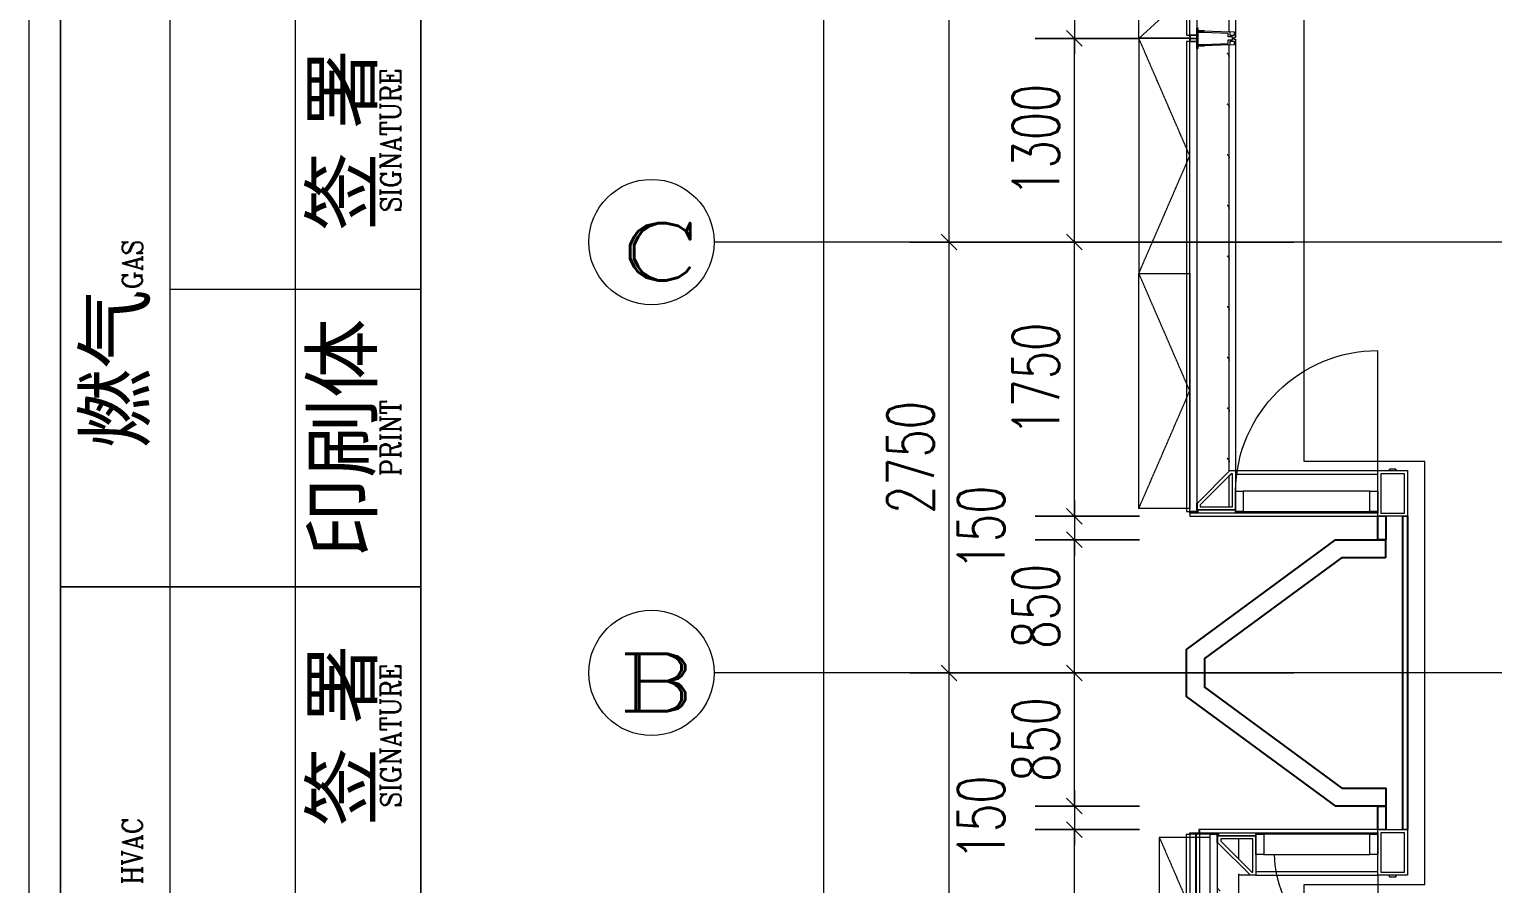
# Model space of a CAD drawing. Header units: millimetres. Extents: x 8533 to 398112, y -117646 to 105276.
# Drawn here: x 145809 to 155150, y 43309 to 48763 of the extents above; entities that cross this region are included whole.
import ezdxf

# ---------------------------------------------------------------- set-up
doc = ezdxf.new("R2010")
doc.units = ezdxf.units.MM
doc.linetypes.add('IMPORT-A-D0TE-BF$0$DOTE', pattern=[0])
doc.linetypes.add('IMPORT-A-PMDT-10F$0$DASH _2_', pattern=[3.5, 2.5, -1])
for name, color, linetype, lineweight in [('A-D0TE-BF$0$A-Axis', 3, 'Continuous', 13), ('A-D0TE-BF$0$A-Axis-GRID', 1, 'IMPORT-A-D0TE-BF$0$DOTE', 13), ('A-D0TE-BF$0$A-Axis-TEXT', 7, 'Continuous', 13), ('A-DIM-TF$0$A-Dims', 140, 'Continuous', 13), ('A-EDGE-6_27F$0$A-floor-EDGE', 6, 'Continuous', 13), ('A-PMDT-10F$0$A-GLAZ-CURT-CUT', 52, 'Continuous', 13), ('A-PMDT-10F$0$A-GLAZ-CURT-PRO', 13, 'Continuous', 13), ('A-PMDT-10F$0$A-PMDT-17F$0$A-wall-Glaz', 111, 'Continuous', 13), ('A-PMDT-10F$0$A-WALL', 51, 'Continuous', 13), ('A-PMDT-10F$0$LB_铝板_', 2, 'Continuous', 13), ('A-PMDT-10F$0$Q-CASE-GM', 13, 'Continuous', 13), ('A1$0$TK', 4, 'Continuous', 13), ('A1$0$VHBoundary', 4, 'Continuous', 13), ('塔楼-ARC-10F-20250714_dwg', 8, 'Continuous', 13)]:
    doc.layers.add(name, color=color, linetype=linetype, lineweight=lineweight)
doc.styles.add('Arial_14', font='arial.ttf', dxfattribs={"height": 3.728009})
doc.styles.add('Complex_6', font='complex_.ttf', dxfattribs={"width": 1.435547, "height": 365.265005})
doc.styles.add('Complex_7', font='complex_.ttf', dxfattribs={"width": 1.626953, "height": 365.265005})
doc.styles.add('RomanC', font='romanc__.ttf', dxfattribs={"width": 0.9, "height": 1.3})
doc.styles.add('Simplex', font='simplex_.ttf', dxfattribs={"width": 0.705882, "height": 297.5})

# ---------------------------------------------------------------- blocks, each defined once
blk = doc.blocks.new('塔楼-ARC-10F-20250714_dwg__AXISO-2024559-10F_ARC_46_000_')
at = {"layer": 'A-D0TE-BF$0$A-Axis'}
blk.add_circle((0, 0), 0.5, dxfattribs=at)
blk = doc.blocks.new('塔楼-ARC-10F-20250714_dwg_A-D0TE-BF$0$_ArchTick-2024560-10F_ARC_46_000_')
at = {"layer": 'A-D0TE-BF$0$A-Axis'}
blk.add_line((-0.5, -0.5), (0.5, 0.5), dxfattribs=at)
blk = doc.blocks.new('塔楼-ARC-10F-20250714_dwg_A-D0TE-BF-2024562-10F_ARC_46_000_')
at = {"layer": 'A-D0TE-BF$0$A-Axis'}
for p, q in [((-5416.1, -28250), (-5416.1, 8750)), ((-2116.1, -16750), (-6116.1, -16750)), ((-2116.1, -19500), (-6116.1, -19500))]:
    blk.add_line(p, q, dxfattribs=at)
at = {"layer": 'A-D0TE-BF$0$A-Axis', "flags": 128}
blk.add_lwpolyline([(-4616.1, -28250), (-4616.1, -19500), (-4616.1, -16750), (-4616.1, -12450), (-4616.1, -9450), (-4616.1, -5750), (-4616.1, 0), (-4616.1, 8750)], dxfattribs=at)
for points in [[(-4866.1, -16750), (-2416.1, -16750)], [(-4866.1, -19500), (-2416.1, -19500)]]:
    blk.add_lwpolyline(points, close=True, dxfattribs=at)
at = {"layer": 'A-D0TE-BF$0$A-Axis-GRID', "linetype": 'Continuous'}
for p, q in [((8250, -16750), (-2116.1, -16750)), ((-880, -19500), (-2116.1, -19500))]:
    blk.add_line(p, q, dxfattribs=at)
at = {"xscale": 800, "yscale": 800, "zscale": 800}
for p in [(-6516.1, -16750), (-6516.1, -19500)]:
    blk.add_blockref('塔楼-ARC-10F-20250714_dwg__AXISO-2024559-10F_ARC_46_000_', p, dxfattribs=at)
at = {"xscale": 100, "yscale": 100, "zscale": 100}
for p, rotation in [((-4616.1, -16750), 90), ((-4616.1, -16750), 270), ((-4616.1, -19500), 90), ((-4616.1, -19500), 270)]:
    blk.add_blockref('塔楼-ARC-10F-20250714_dwg_A-D0TE-BF$0$_ArchTick-2024560-10F_ARC_46_000_', p, dxfattribs=dict(at, rotation=rotation))
at = {"layer": 'A-D0TE-BF$0$A-Axis', "color": 7, "insert": (-5011, -18125), "char_height": 297.5, "width": 917.896, "attachment_point": 2, "rotation": 90, "line_spacing_factor": 1.125731, "style": 'Simplex'}
blk.add_mtext('2750', dxfattribs=at)
at = {"layer": 'A-D0TE-BF$0$A-Axis-TEXT', "char_height": 365.265, "attachment_point": 1, "line_spacing_factor": 1.141342}
for s, insert, width, style in [('\\fComplex|b0|i0|c134|p2|;\\W1.62695;C', (-6728.3, -16629.2), 702.62, 'Complex_7'), ('\\fComplex|b0|i0|c134|p2|;\\W1.43555;B', (-6728.3, -19379.2), 649.592, 'Complex_6')]:
    blk.add_mtext(s, dxfattribs=dict(at, insert=insert, width=width, style=style))
blk = doc.blocks.new('塔楼-ARC-10F-20250714_dwg_A-EDGE-6_27F-2024563-10F_ARC_46_000_')
at = {"layer": 'A-EDGE-6_27F$0$A-floor-EDGE', "flags": 128}
blk.add_lwpolyline([(9400, -29230), (8100, -29230), (7400, -29230), (7400, -30000), (-2350, -30000), (-2350, -20850), (-1580, -20850), (-1580, -20150), (-1580, -18850), (-1580, -18150), (-2350, -18150), (-2350, -1350), (-1580, -1350), (-1580, -650), (-1580, 650), (-1580, 1350)], dxfattribs=at)
blk = doc.blocks.new('塔楼-ARC-10F-20250714_dwg_A-DIM-TF$0$_ArchTick-2024609-10F_ARC_46_000_')
at = {"layer": 'A-DIM-TF$0$A-Dims'}
blk.add_line((-0.5, -0.5), (0.5, 0.5), dxfattribs=at)
blk = doc.blocks.new('塔楼-ARC-10F-20250714_dwg_A-DIM-TF-2024610-10F_ARC_46_000_')
at = {"layer": 'A-DIM-TF$0$A-Dims', "flags": 128}
for points in [[(-3816.1, -14850), (-3816.1, -15450), (-3816.1, -15550)], [(-3816.1, -18400), (-3816.1, -18500), (-3816.1, -16750), (-3816.1, -15450)], [(-3816.1, -18500), (-3816.1, -18650), (-3816.1, -18750)], [(-3816.1, -20250), (-3816.1, -20350), (-3816.1, -19500), (-3816.1, -18650)], [(-3816.1, -20350), (-3816.1, -20500), (-3816.1, -20600)], [(-3816.1, -23449.6), (-3816.1, -23549.6), (-3816.1, -20500)]]:
    blk.add_lwpolyline(points, dxfattribs=at)
for points in [[(-4066.1, -15450), (-3400, -15450)], [(-4066.1, -16750), (-3400, -16750)], [(-4066.1, -18500), (-3400, -18500)], [(-4066.1, -18650), (-3400, -18650)], [(-4066.1, -19500), (-3400, -19500)], [(-4066.1, -20350), (-3400, -20350)], [(-4066.1, -20500), (-3400, -20500)]]:
    blk.add_lwpolyline(points, close=True, dxfattribs=at)
at = {"xscale": 100, "yscale": 100, "zscale": 100}
for p, rotation in [((-3816.1, -15450), 90), ((-3816.1, -15450), 90), ((-3816.1, -16750), 270), ((-3816.1, -16750), 90), ((-3816.1, -18500), 270), ((-3816.1, -18500), 270), ((-3816.1, -18650), 90), ((-3816.1, -18650), 90), ((-3816.1, -19500), 270), ((-3816.1, -19500), 90), ((-3816.1, -20350), 270), ((-3816.1, -20350), 270), ((-3816.1, -20500), 90), ((-3816.1, -20500), 90)]:
    blk.add_blockref('塔楼-ARC-10F-20250714_dwg_A-DIM-TF$0$_ArchTick-2024609-10F_ARC_46_000_', p, dxfattribs=dict(at, rotation=rotation))
at = {"layer": 'A-DIM-TF$0$A-Dims', "color": 7, "char_height": 297.5, "attachment_point": 2, "rotation": 90, "line_spacing_factor": 1.125731, "style": 'Simplex'}
for s, insert, width in [('1300', (-4211, -16100), 871.284), ('1750', (-4211, -17625), 871.284), ('150', (-4561, -18575), 641.81), ('850', (-4211, -19075), 688.422), ('850', (-4211, -19925), 688.422), ('150', (-4561, -20425), 641.81)]:
    blk.add_mtext(s, dxfattribs=dict(at, insert=insert, width=width))
blk = doc.blocks.new('塔楼-ARC-10F-20250714_dwg_A-PMDT-10F$0$FP_23-Floor Plan_F10 CAD Export-2024645-10F_ARC_46_000_')
at = {"layer": 'A-PMDT-10F$0$A-GLAZ-CURT-PRO'}
blk.add_line((-258.3, -260), (258.3, -260), dxfattribs=at)
at = {"layer": 'A-PMDT-10F$0$A-GLAZ-CURT-PRO', "flags": 128}
for points in [[(-231.1, -263.5), (-231.5, -263.5), (-231.8, -263.4), (-232.2, -263.4), (-232.6, -263.3), (-232.9, -263.3), (-233.3, -263.2), (-233.7, -263.1), (-234, -263), (-234.4, -262.9), (-234.8, -262.8), (-235.1, -262.7), (-235.5, -262.5), (-235.9, -262.4), (-236.3, -262.2), (-236.6, -262.1), (-237, -261.9), (-237.4, -261.7), (-237.7, -261.5), (-238.1, -261.3), (-238.5, -261.1), (-238.8, -260.8), (-239.2, -260.6), (-239.6, -260.4), (-239.9, -260.1), (-240.3, -259.8), (-240.7, -259.6), (-241.1, -259.3), (-241.4, -259), (-241.8, -258.7), (-242.2, -258.4), (-242.5, -258), (-242.9, -257.7), (-243.3, -257.4), (-243.6, -257), (-244, -256.7), (-244.4, -256.3), (-244.7, -256), (-245.1, -255.6), (-245.5, -255.2), (-245.9, -254.8), (-246.2, -254.5), (-246.6, -254.1), (-247, -253.7), (-247.3, -253.3), (-247.7, -252.8), (-248.1, -252.4), (-248.4, -252), (-248.8, -251.6), (-249.2, -251.2), (-249.5, -250.7), (-249.9, -250.3), (-250.3, -249.9), (-250.7, -249.4)], [(92.2, -263.5), (91.8, -263.5), (91.5, -263.4), (91.1, -263.4), (90.7, -263.3), (90.4, -263.3), (90, -263.2), (89.6, -263.1), (89.2, -263), (88.9, -262.9), (88.5, -262.8), (88.1, -262.7), (87.8, -262.5), (87.4, -262.4), (87, -262.2), (86.7, -262.1), (86.3, -261.9), (85.9, -261.7), (85.6, -261.5), (85.2, -261.3), (84.8, -261.1), (84.4, -260.8), (84.1, -260.6), (83.7, -260.4), (83.3, -260.1), (83, -259.8), (82.6, -259.6), (82.2, -259.3), (81.9, -259), (81.5, -258.7), (81.1, -258.4), (80.8, -258), (80.4, -257.7), (80, -257.4), (79.6, -257), (79.3, -256.7), (78.9, -256.3), (78.5, -256), (78.2, -255.6), (77.8, -255.2), (77.4, -254.8), (77.1, -254.5), (76.7, -254.1), (76.3, -253.7), (76, -253.3), (75.6, -252.8), (75.2, -252.4), (74.8, -252), (74.5, -251.6), (74.1, -251.2), (73.7, -250.7), (73.4, -250.3), (73, -249.9), (72.6, -249.4)]]:
    blk.add_lwpolyline(points, dxfattribs=at)
blk = doc.blocks.new('塔楼-ARC-10F-20250714_dwg_A-PMDT-10F$0$CWP_玻璃幕墙 - Tower slope glass H_3000_有窗帘导轨-V21-Floor Plan_F10 CAD Export-2024728-10F_ARC_46_000_')
at = {"layer": 'A-PMDT-10F$0$A-GLAZ-CURT-CUT', "flags": 128}
for points in [[(-280, -10), (-290, -10), (-290, -15), (-300, -15), (-300, -55.1), (-280, -55.1)], [(-251.8, -57), (-251.8, -55), (-300, -55), (-300, -57)], [(-294, -301.7), (-260, -301.7), (-259.8, -295.7), (-280, -295.7), (-280, -265.5), (-258.5, -265.5), (-251.8, -100), (-251.8, -57), (-300, -57), (-300, -62), (-261.8, -62), (-261.8, -99.8), (-268.1, -255.5), (-290, -255.5), (-290, -281.7), (-300, -281.7), (-300, -291.7), (-294, -291.7)], [(280, -55), (280, -10), (-280, -10), (-280, -55)], [(-232.5, -55), (-251.8, -55), (-251.8, -57), (-232.5, -57)], [(251.8, -55), (232.5, -55), (232.5, -57), (251.8, -57)], [(251.8, -57), (300, -57), (300, -55), (251.8, -55)], [(294, -301.7), (294, -291.7), (300, -291.7), (300, -281.7), (290, -281.7), (290, -255.5), (268.1, -255.5), (261.8, -99.8), (261.8, -62), (300, -62), (300, -57), (251.8, -57), (251.8, -100), (258.5, -265.5), (280, -265.5), (280, -295.7), (259.8, -295.7), (260, -301.7)], [(290, -10), (280, -10), (280, -55.2), (300, -55.2), (300, -15), (290, -15)]]:
    blk.add_lwpolyline(points, close=True, dxfattribs=at)
for points in [[(-232.5, -61), (-232.5, -57), (-251.8, -57), (-251.8, -103), (-250.1, -62), (-233.5, -62)], [(233.5, -62), (250.1, -62), (251.8, -103), (251.8, -57), (232.5, -57), (232.5, -61)]]:
    blk.add_lwpolyline(points, dxfattribs=at)
at = {"layer": 'A-PMDT-10F$0$A-GLAZ-CURT-CUT'}
for centre, start, end in [((-233.5, -61), 270, 360), ((233.5, -61), 180, 270)]:
    blk.add_arc(centre, 0.998, start, end, dxfattribs=at)
at = {"layer": 'A-PMDT-10F$0$A-GLAZ-CURT-PRO'}
for p, q in [((-258.5, -265.5), (-259.8, -295.7)), ((259.8, -295.7), (258.5, -265.5)), ((-260, -301.7), (260, -301.7))]:
    blk.add_line(p, q, dxfattribs=at)
at = {"layer": 'A-PMDT-10F$0$A-GLAZ-CURT-PRO', "flags": 128}
blk.add_lwpolyline([(-280, -10), (-280, 10), (280, 10), (280, -10)], dxfattribs=at)
blk.add_blockref('塔楼-ARC-10F-20250714_dwg_A-PMDT-10F$0$FP_23-Floor Plan_F10 CAD Export-2024645-10F_ARC_46_000_', (0, 0))
blk = doc.blocks.new('塔楼-ARC-10F-20250714_dwg_A-PMDT-10F$0$FP_25-Floor Plan_F10 CAD Export-2024647-10F_ARC_46_000_')
at = {"layer": 'A-PMDT-10F$0$Q-CASE-GM'}
for p, q in [((-1478.3, -260), (1245.2, -260)), ((1273.5, -260), (1470, -260))]:
    blk.add_line(p, q, dxfattribs=at)
at = {"layer": 'A-PMDT-10F$0$Q-CASE-GM', "flags": 128}
for points in [[(-1404.5, -263.5), (-1404.9, -263.5), (-1405.2, -263.4), (-1405.6, -263.4), (-1406, -263.3), (-1406.4, -263.3), (-1406.7, -263.2), (-1407.1, -263.1), (-1407.5, -263), (-1407.8, -262.9), (-1408.2, -262.8), (-1408.6, -262.7), (-1408.9, -262.5), (-1409.3, -262.4), (-1409.7, -262.2), (-1410, -262.1), (-1410.4, -261.9), (-1410.8, -261.7), (-1411.2, -261.5), (-1411.5, -261.3), (-1411.9, -261.1), (-1412.3, -260.8), (-1412.6, -260.6), (-1413, -260.4), (-1413.4, -260.1), (-1413.7, -259.8), (-1414.1, -259.6), (-1414.5, -259.3), (-1414.8, -259), (-1415.2, -258.7), (-1415.6, -258.4), (-1416, -258), (-1416.3, -257.7), (-1416.7, -257.4), (-1417.1, -257), (-1417.4, -256.7), (-1417.8, -256.3), (-1418.2, -256), (-1418.5, -255.6), (-1418.9, -255.2), (-1419.3, -254.8), (-1419.6, -254.5), (-1420, -254.1), (-1420.4, -253.7), (-1420.8, -253.3), (-1421.1, -252.8), (-1421.5, -252.4), (-1421.9, -252), (-1422.2, -251.6), (-1422.6, -251.2), (-1423, -250.7), (-1423.3, -250.3), (-1423.7, -249.9), (-1424.1, -249.4)], [(-1081.2, -263.5), (-1081.6, -263.5), (-1082, -263.4), (-1082.3, -263.4), (-1082.7, -263.3), (-1083.1, -263.3), (-1083.4, -263.2), (-1083.8, -263.1), (-1084.2, -263), (-1084.5, -262.9), (-1084.9, -262.8), (-1085.3, -262.7), (-1085.6, -262.5), (-1086, -262.4), (-1086.4, -262.2), (-1086.8, -262.1), (-1087.1, -261.9), (-1087.5, -261.7), (-1087.9, -261.5), (-1088.2, -261.3), (-1088.6, -261.1), (-1089, -260.8), (-1089.3, -260.6), (-1089.7, -260.4), (-1090.1, -260.1), (-1090.4, -259.8), (-1090.8, -259.6), (-1091.2, -259.3), (-1091.6, -259), (-1091.9, -258.7), (-1092.3, -258.4), (-1092.7, -258), (-1093, -257.7), (-1093.4, -257.4), (-1093.8, -257), (-1094.1, -256.7), (-1094.5, -256.3), (-1094.9, -256), (-1095.3, -255.6), (-1095.6, -255.2), (-1096, -254.8), (-1096.4, -254.5), (-1096.7, -254.1), (-1097.1, -253.7), (-1097.5, -253.3), (-1097.8, -252.8), (-1098.2, -252.4), (-1098.6, -252), (-1098.9, -251.6), (-1099.3, -251.2), (-1099.7, -250.7), (-1100.1, -250.3), (-1100.4, -249.9), (-1100.8, -249.4)], [(-757.9, -263.5), (-758.3, -263.5), (-758.7, -263.4), (-759, -263.4), (-759.4, -263.3), (-759.8, -263.3), (-760.1, -263.2), (-760.5, -263.1), (-760.9, -263), (-761.3, -262.9), (-761.6, -262.8), (-762, -262.7), (-762.4, -262.5), (-762.7, -262.4), (-763.1, -262.2), (-763.5, -262.1), (-763.8, -261.9), (-764.2, -261.7), (-764.6, -261.5), (-764.9, -261.3), (-765.3, -261.1), (-765.7, -260.8), (-766.1, -260.6), (-766.4, -260.4), (-766.8, -260.1), (-767.2, -259.8), (-767.5, -259.6), (-767.9, -259.3), (-768.3, -259), (-768.6, -258.7), (-769, -258.4), (-769.4, -258), (-769.7, -257.7), (-770.1, -257.4), (-770.5, -257), (-770.9, -256.7), (-771.2, -256.3), (-771.6, -256), (-772, -255.6), (-772.3, -255.2), (-772.7, -254.8), (-773.1, -254.5), (-773.4, -254.1), (-773.8, -253.7), (-774.2, -253.3), (-774.5, -252.8), (-774.9, -252.4), (-775.3, -252), (-775.7, -251.6), (-776, -251.2), (-776.4, -250.7), (-776.8, -250.3), (-777.1, -249.9), (-777.5, -249.4)], [(-434.6, -263.5), (-435, -263.5), (-435.4, -263.4), (-435.7, -263.4), (-436.1, -263.3), (-436.5, -263.3), (-436.9, -263.2), (-437.2, -263.1), (-437.6, -263), (-438, -262.9), (-438.3, -262.8), (-438.7, -262.7), (-439.1, -262.5), (-439.4, -262.4), (-439.8, -262.2), (-440.2, -262.1), (-440.5, -261.9), (-440.9, -261.7), (-441.3, -261.5), (-441.7, -261.3), (-442, -261.1), (-442.4, -260.8), (-442.8, -260.6), (-443.1, -260.4), (-443.5, -260.1), (-443.9, -259.8), (-444.2, -259.6), (-444.6, -259.3), (-445, -259), (-445.3, -258.7), (-445.7, -258.4), (-446.1, -258), (-446.5, -257.7), (-446.8, -257.4), (-447.2, -257), (-447.6, -256.7), (-447.9, -256.3), (-448.3, -256), (-448.7, -255.6), (-449, -255.2), (-449.4, -254.8), (-449.8, -254.5), (-450.1, -254.1), (-450.5, -253.7), (-450.9, -253.3), (-451.3, -252.8), (-451.6, -252.4), (-452, -252), (-452.4, -251.6), (-452.7, -251.2), (-453.1, -250.7), (-453.5, -250.3), (-453.8, -249.9), (-454.2, -249.4)], [(-111.4, -263.5), (-111.7, -263.5), (-112.1, -263.4), (-112.5, -263.4), (-112.8, -263.3), (-113.2, -263.3), (-113.6, -263.2), (-113.9, -263.1), (-114.3, -263), (-114.7, -262.9), (-115, -262.8), (-115.4, -262.7), (-115.8, -262.5), (-116.2, -262.4), (-116.5, -262.2), (-116.9, -262.1), (-117.3, -261.9), (-117.6, -261.7), (-118, -261.5), (-118.4, -261.3), (-118.7, -261.1), (-119.1, -260.8), (-119.5, -260.6), (-119.8, -260.4), (-120.2, -260.1), (-120.6, -259.8), (-121, -259.6), (-121.3, -259.3), (-121.7, -259), (-122.1, -258.7), (-122.4, -258.4), (-122.8, -258), (-123.2, -257.7), (-123.5, -257.4), (-123.9, -257), (-124.3, -256.7), (-124.6, -256.3), (-125, -256), (-125.4, -255.6), (-125.8, -255.2), (-126.1, -254.8), (-126.5, -254.5), (-126.9, -254.1), (-127.2, -253.7), (-127.6, -253.3), (-128, -252.8), (-128.3, -252.4), (-128.7, -252), (-129.1, -251.6), (-129.4, -251.2), (-129.8, -250.7), (-130.2, -250.3), (-130.6, -249.9), (-130.9, -249.4)], [(211.9, -263.5), (211.6, -263.5), (211.2, -263.4), (210.8, -263.4), (210.5, -263.3), (210.1, -263.3), (209.7, -263.2), (209.4, -263.1), (209, -263), (208.6, -262.9), (208.2, -262.8), (207.9, -262.7), (207.5, -262.5), (207.1, -262.4), (206.8, -262.2), (206.4, -262.1), (206, -261.9), (205.7, -261.7), (205.3, -261.5), (204.9, -261.3), (204.6, -261.1), (204.2, -260.8), (203.8, -260.6), (203.4, -260.4), (203.1, -260.1), (202.7, -259.8), (202.3, -259.6), (202, -259.3), (201.6, -259), (201.2, -258.7), (200.9, -258.4), (200.5, -258), (200.1, -257.7), (199.8, -257.4), (199.4, -257), (199, -256.7), (198.6, -256.3), (198.3, -256), (197.9, -255.6), (197.5, -255.2), (197.2, -254.8), (196.8, -254.5), (196.4, -254.1), (196.1, -253.7), (195.7, -253.3), (195.3, -252.8), (195, -252.4), (194.6, -252), (194.2, -251.6), (193.8, -251.2), (193.5, -250.7), (193.1, -250.3), (192.7, -249.9), (192.4, -249.4)], [(535.2, -263.5), (534.9, -263.5), (534.5, -263.4), (534.1, -263.4), (533.8, -263.3), (533.4, -263.3), (533, -263.2), (532.6, -263.1), (532.3, -263), (531.9, -262.9), (531.5, -262.8), (531.2, -262.7), (530.8, -262.5), (530.4, -262.4), (530.1, -262.2), (529.7, -262.1), (529.3, -261.9), (529, -261.7), (528.6, -261.5), (528.2, -261.3), (527.8, -261.1), (527.5, -260.8), (527.1, -260.6), (526.7, -260.4), (526.4, -260.1), (526, -259.8), (525.6, -259.6), (525.3, -259.3), (524.9, -259), (524.5, -258.7), (524.1, -258.4), (523.8, -258), (523.4, -257.7), (523, -257.4), (522.7, -257), (522.3, -256.7), (521.9, -256.3), (521.6, -256), (521.2, -255.6), (520.8, -255.2), (520.5, -254.8), (520.1, -254.5), (519.7, -254.1), (519.3, -253.7), (519, -253.3), (518.6, -252.8), (518.2, -252.4), (517.9, -252), (517.5, -251.6), (517.1, -251.2), (516.8, -250.7), (516.4, -250.3), (516, -249.9), (515.7, -249.4)], [(858.5, -263.5), (858.1, -263.5), (857.8, -263.4), (857.4, -263.4), (857, -263.3), (856.7, -263.3), (856.3, -263.2), (855.9, -263.1), (855.6, -263), (855.2, -262.9), (854.8, -262.8), (854.5, -262.7), (854.1, -262.5), (853.7, -262.4), (853.3, -262.2), (853, -262.1), (852.6, -261.9), (852.2, -261.7), (851.9, -261.5), (851.5, -261.3), (851.1, -261.1), (850.8, -260.8), (850.4, -260.6), (850, -260.4), (849.7, -260.1), (849.3, -259.8), (848.9, -259.6), (848.5, -259.3), (848.2, -259), (847.8, -258.7), (847.4, -258.4), (847.1, -258), (846.7, -257.7), (846.3, -257.4), (846, -257), (845.6, -256.7), (845.2, -256.3), (844.9, -256), (844.5, -255.6), (844.1, -255.2), (843.7, -254.8), (843.4, -254.5), (843, -254.1), (842.6, -253.7), (842.3, -253.3), (841.9, -252.8), (841.5, -252.4), (841.2, -252), (840.8, -251.6), (840.4, -251.2), (840.1, -250.7), (839.7, -250.3), (839.3, -249.9), (838.9, -249.4)], [(1181.8, -263.5), (1181.4, -263.5), (1181.1, -263.4), (1180.7, -263.4), (1180.3, -263.3), (1180, -263.3), (1179.6, -263.2), (1179.2, -263.1), (1178.9, -263), (1178.5, -262.9), (1178.1, -262.8), (1177.7, -262.7), (1177.4, -262.5), (1177, -262.4), (1176.6, -262.2), (1176.3, -262.1), (1175.9, -261.9), (1175.5, -261.7), (1175.2, -261.5), (1174.8, -261.3), (1174.4, -261.1), (1174.1, -260.8), (1173.7, -260.6), (1173.3, -260.4), (1172.9, -260.1), (1172.6, -259.8), (1172.2, -259.6), (1171.8, -259.3), (1171.5, -259), (1171.1, -258.7), (1170.7, -258.4), (1170.4, -258), (1170, -257.7), (1169.6, -257.4), (1169.3, -257), (1168.9, -256.7), (1168.5, -256.3), (1168.1, -256), (1167.8, -255.6), (1167.4, -255.2), (1167, -254.8), (1166.7, -254.5), (1166.3, -254.1), (1165.9, -253.7), (1165.6, -253.3), (1165.2, -252.8), (1164.8, -252.4), (1164.5, -252), (1164.1, -251.6), (1163.7, -251.2), (1163.3, -250.7), (1163, -250.3), (1162.6, -249.9), (1162.2, -249.4)]]:
    blk.add_lwpolyline(points, dxfattribs=at)
blk = doc.blocks.new('塔楼-ARC-10F-20250714_dwg_A-PMDT-10F$0$FP_26-Floor Plan_F10 CAD Export-2024648-10F_ARC_46_000_')
at = {"layer": 'A-PMDT-10F$0$A-GLAZ-CURT-PRO'}
blk.add_line((1261, -301.7), (1261, -1210), dxfattribs=at)
blk = doc.blocks.new('塔楼-ARC-10F-20250714_dwg_A-PMDT-10F$0$CWP_玻璃幕墙端部 - 塔楼有侧开启扇 H_3000_有窗帘槽-15385275-Floor Plan_F10 CAD Export-2024729-10F_ARC_46_000_')
at = {"layer": 'A-PMDT-10F$0$A-GLAZ-CURT-CUT', "flags": 128}
for points in [[(-1500, -10), (-1510, -10), (-1510, -15), (-1520, -15), (-1520, -55), (-1500, -55)], [(-1471.8, -57), (-1471.8, -55), (-1520, -55), (-1520, -57)], [(-1514, -301.7), (-1480, -301.7), (-1479.8, -295.7), (-1500, -295.7), (-1500, -265.5), (-1478.5, -265.5), (-1471.8, -100), (-1471.8, -57), (-1520, -57), (-1520, -62), (-1481.8, -62), (-1481.8, -99.8), (-1488.1, -255.5), (-1510, -255.5), (-1510, -281.7), (-1520, -281.7), (-1520, -291.7), (-1514, -291.7)], [(1500, -55), (1500, -10), (-1500, -10), (-1500, -55)], [(-1452.5, -55), (-1471.8, -55), (-1471.8, -57), (-1452.5, -57)], [(1510, -10), (1500, -10), (1500, -57), (1448.2, -57), (1239.1, -266.2), (1239.1, -301.7), (1490, -301.7), (1490, -62), (1510, -62)], [(1470, -281.7), (1259.1, -281.7), (1259.1, -274.4), (1456.5, -77), (1470, -77)], [(1445.8, -55), (1445.8, -57), (1500, -57), (1500, -55)], [(1490, -62), (1490, -301.7), (1510, -301.7), (1510, -62)], [(1370, -301.7), (1370, -351.7), (1500, -351.7), (1500, -301.7)], [(1500, -301.7), (1500, -1210), (1510, -1210), (1510, -301.7)], [(1239.1, -1210), (1239.1, -1400), (1530, -1400), (1530, -1210)], [(1370, -1160), (1370, -1210), (1500, -1210), (1500, -1160)], [(1259.1, -1380), (1259.1, -1230), (1510, -1230), (1510, -1380)]]:
    blk.add_lwpolyline(points, close=True, dxfattribs=at)
blk.add_lwpolyline([(-1452.5, -61), (-1452.5, -57), (-1471.8, -57), (-1471.8, -103), (-1470.1, -62), (-1453.5, -62)], dxfattribs=at)
at = {"layer": 'A-PMDT-10F$0$A-GLAZ-CURT-CUT'}
blk.add_arc((-1453.5, -61), 0.998, 270, 360, dxfattribs=at)
at = {"layer": 'A-PMDT-10F$0$A-GLAZ-CURT-PRO'}
for p, q in [((-1478.5, -265.5), (-1479.8, -295.7)), ((1259.1, -276.1), (1275.3, -259.8)), ((1370, -1160), (1370, -351.7)), ((1370, -1210), (472.5, -1210)), ((1239.1, -1285), (1229.1, -1285)), ((1229.1, -1325), (1239.1, -1325))]:
    blk.add_line(p, q, dxfattribs=at)
at = {"layer": 'A-PMDT-10F$0$A-GLAZ-CURT-PRO', "flags": 128}
for points in [[(1510, -10), (1530, -10), (1530, -1210)], [(-1480, -301.7), (1239.1, -301.7), (1239.1, -1210)], [(1229.1, -1320), (1229.1, -1325), (1229.1, -1320), (1229.1, -1290), (1229.1, -1285), (1229.1, -1290)]]:
    blk.add_lwpolyline(points, dxfattribs=at)
blk.add_lwpolyline([(1259.1, -276.2), (1275.5, -259.8)], close=True, dxfattribs=at)
at = {"layer": 'A-PMDT-10F$0$A-GLAZ-CURT-PRO'}
blk.add_arc((1380.9, -1210), 908.3, 90.68686, 180, dxfattribs=at)
at = {"layer": 'A-PMDT-10F$0$Q-CASE-GM', "flags": 128}
blk.add_lwpolyline([(-1500, -10), (-1500, 10), (1500, 10), (1500, -10)], dxfattribs=at)
for name in ['塔楼-ARC-10F-20250714_dwg_A-PMDT-10F$0$FP_25-Floor Plan_F10 CAD Export-2024647-10F_ARC_46_000_', '塔楼-ARC-10F-20250714_dwg_A-PMDT-10F$0$FP_26-Floor Plan_F10 CAD Export-2024648-10F_ARC_46_000_']:
    blk.add_blockref(name, (0, 0))
blk = doc.blocks.new('塔楼-ARC-10F-20250714_dwg_A-PMDT-10F$0$FP_107-Floor Plan_F10 CAD Export-2024677-10F_ARC_46_000_')
at = {"layer": 'A-PMDT-10F$0$Q-CASE-GM', "flags": 128}
for points in [[(-1449.5, 204.4), (-1446.5, 201.5), (-1443.6, 198.6), (-1440.6, 195.7), (-1437.7, 192.7), (-1434.7, 189.8), (-1431.8, 186.8)], [(-1126.2, 204.4), (-1123.2, 201.5), (-1120.3, 198.6), (-1117.3, 195.7), (-1114.4, 192.7), (-1111.4, 189.8), (-1108.5, 186.8)], [(-802.9, 204.4), (-799.9, 201.5), (-797, 198.6), (-794, 195.7), (-791.1, 192.7), (-788.2, 189.8), (-785.2, 186.8)], [(-479.6, 204.4), (-476.7, 201.5), (-473.7, 198.6), (-470.8, 195.7), (-467.8, 192.7), (-464.9, 189.8), (-461.9, 186.8)], [(-156.3, 204.4), (-153.4, 201.5), (-150.4, 198.6), (-147.5, 195.7), (-144.5, 192.7), (-141.6, 189.8), (-138.6, 186.8)], [(167, 204.4), (169.9, 201.5), (172.9, 198.6), (175.8, 195.7), (178.8, 192.7), (181.7, 189.8), (184.7, 186.8)], [(490.3, 204.4), (493.2, 201.5), (496.2, 198.6), (499.1, 195.7), (502.1, 192.7), (505, 189.8), (508, 186.8)], [(813.5, 204.4), (816.5, 201.5), (819.4, 198.6), (822.4, 195.7), (825.3, 192.7), (828.3, 189.8), (831.2, 186.8)], [(1136.8, 204.4), (1139.8, 201.5), (1142.7, 198.6), (1145.7, 195.7), (1148.6, 192.7), (1151.6, 189.8), (1154.5, 186.8)]]:
    blk.add_lwpolyline(points, dxfattribs=at)
blk = doc.blocks.new('塔楼-ARC-10F-20250714_dwg_A-PMDT-10F$0$FP_108-Floor Plan_F10 CAD Export-2024678-10F_ARC_46_000_')
at = {"layer": 'A-PMDT-10F$0$Q-CASE-GM'}
for p, q in [((1247, 320.1), (-1475.4, 320.1)), ((1470, 320.1), (1344.2, 320.1))]:
    blk.add_line(p, q, dxfattribs=at)
at = {"layer": 'A-PMDT-10F$0$Q-CASE-GM', "flags": 128}
for points in [[(-1294.6, 323.6), (-1294.2, 323.6), (-1293.9, 323.5), (-1293.5, 323.5), (-1293.1, 323.5), (-1292.7, 323.4), (-1292.4, 323.3), (-1292, 323.3), (-1291.6, 323.2), (-1291.3, 323.1), (-1290.9, 323), (-1290.5, 322.8), (-1290.2, 322.7), (-1289.8, 322.6), (-1289.4, 322.4), (-1289, 322.2), (-1288.7, 322.1), (-1288.3, 321.9), (-1287.9, 321.7), (-1287.6, 321.5), (-1287.2, 321.3), (-1286.8, 321), (-1286.5, 320.8), (-1286.1, 320.6), (-1285.7, 320.3), (-1285.4, 320), (-1285, 319.8), (-1284.6, 319.5), (-1284.2, 319.2), (-1283.9, 318.9), (-1283.5, 318.6), (-1283.1, 318.3), (-1282.8, 317.9), (-1282.4, 317.6), (-1282, 317.3), (-1281.7, 316.9), (-1281.3, 316.6), (-1280.9, 316.2), (-1280.6, 315.8), (-1280.2, 315.5), (-1279.8, 315.1), (-1279.4, 314.7), (-1279.1, 314.3), (-1278.7, 313.9), (-1278.3, 313.5), (-1278, 313.1), (-1277.6, 312.7), (-1277.2, 312.3), (-1276.9, 311.9), (-1276.5, 311.4), (-1276.1, 311), (-1275.8, 310.6)], [(-971.3, 323.6), (-970.9, 323.6), (-970.6, 323.5), (-970.2, 323.5), (-969.8, 323.5), (-969.5, 323.4), (-969.1, 323.3), (-968.7, 323.3), (-968.3, 323.2), (-968, 323.1), (-967.6, 323), (-967.2, 322.8), (-966.9, 322.7), (-966.5, 322.6), (-966.1, 322.4), (-965.8, 322.2), (-965.4, 322.1), (-965, 321.9), (-964.7, 321.7), (-964.3, 321.5), (-963.9, 321.3), (-963.5, 321), (-963.2, 320.8), (-962.8, 320.6), (-962.4, 320.3), (-962.1, 320), (-961.7, 319.8), (-961.3, 319.5), (-961, 319.2), (-960.6, 318.9), (-960.2, 318.6), (-959.9, 318.3), (-959.5, 317.9), (-959.1, 317.6), (-958.7, 317.3), (-958.4, 316.9), (-958, 316.6), (-957.6, 316.2), (-957.3, 315.8), (-956.9, 315.5), (-956.5, 315.1), (-956.2, 314.7), (-955.8, 314.3), (-955.4, 313.9), (-955.1, 313.5), (-954.7, 313.1), (-954.3, 312.7), (-953.9, 312.3), (-953.6, 311.9), (-953.2, 311.4), (-952.8, 311), (-952.5, 310.6)], [(-648, 323.6), (-647.6, 323.6), (-647.3, 323.5), (-646.9, 323.5), (-646.5, 323.5), (-646.2, 323.4), (-645.8, 323.3), (-645.4, 323.3), (-645.1, 323.2), (-644.7, 323.1), (-644.3, 323), (-643.9, 322.8), (-643.6, 322.7), (-643.2, 322.6), (-642.8, 322.4), (-642.5, 322.2), (-642.1, 322.1), (-641.7, 321.9), (-641.4, 321.7), (-641, 321.5), (-640.6, 321.3), (-640.3, 321), (-639.9, 320.8), (-639.5, 320.6), (-639.1, 320.3), (-638.8, 320), (-638.4, 319.8), (-638, 319.5), (-637.7, 319.2), (-637.3, 318.9), (-636.9, 318.6), (-636.6, 318.3), (-636.2, 317.9), (-635.8, 317.6), (-635.5, 317.3), (-635.1, 316.9), (-634.7, 316.6), (-634.3, 316.2), (-634, 315.8), (-633.6, 315.5), (-633.2, 315.1), (-632.9, 314.7), (-632.5, 314.3), (-632.1, 313.9), (-631.8, 313.5), (-631.4, 313.1), (-631, 312.7), (-630.7, 312.3), (-630.3, 311.9), (-629.9, 311.4), (-629.5, 311), (-629.2, 310.6)], [(-324.7, 323.6), (-324.4, 323.6), (-324, 323.5), (-323.6, 323.5), (-323.2, 323.5), (-322.9, 323.4), (-322.5, 323.3), (-322.1, 323.3), (-321.8, 323.2), (-321.4, 323.1), (-321, 323), (-320.7, 322.8), (-320.3, 322.7), (-319.9, 322.6), (-319.6, 322.4), (-319.2, 322.2), (-318.8, 322.1), (-318.4, 321.9), (-318.1, 321.7), (-317.7, 321.5), (-317.3, 321.3), (-317, 321), (-316.6, 320.8), (-316.2, 320.6), (-315.9, 320.3), (-315.5, 320), (-315.1, 319.8), (-314.8, 319.5), (-314.4, 319.2), (-314, 318.9), (-313.6, 318.6), (-313.3, 318.3), (-312.9, 317.9), (-312.5, 317.6), (-312.2, 317.3), (-311.8, 316.9), (-311.4, 316.6), (-311.1, 316.2), (-310.7, 315.8), (-310.3, 315.5), (-310, 315.1), (-309.6, 314.7), (-309.2, 314.3), (-308.8, 313.9), (-308.5, 313.5), (-308.1, 313.1), (-307.7, 312.7), (-307.4, 312.3), (-307, 311.9), (-306.6, 311.4), (-306.3, 311), (-305.9, 310.6)], [(-1.4, 323.6), (-1.1, 323.6), (-0.7, 323.5), (-0.3, 323.5), (0, 323.5), (0.4, 323.4), (0.8, 323.3), (1.2, 323.3), (1.5, 323.2), (1.9, 323.1), (2.3, 323), (2.6, 322.8), (3, 322.7), (3.4, 322.6), (3.7, 322.4), (4.1, 322.2), (4.5, 322.1), (4.8, 321.9), (5.2, 321.7), (5.6, 321.5), (6, 321.3), (6.3, 321), (6.7, 320.8), (7.1, 320.6), (7.4, 320.3), (7.8, 320), (8.2, 319.8), (8.5, 319.5), (8.9, 319.2), (9.3, 318.9), (9.6, 318.6), (10, 318.3), (10.4, 317.9), (10.8, 317.6), (11.1, 317.3), (11.5, 316.9), (11.9, 316.6), (12.2, 316.2), (12.6, 315.8), (13, 315.5), (13.3, 315.1), (13.7, 314.7), (14.1, 314.3), (14.4, 313.9), (14.8, 313.5), (15.2, 313.1), (15.6, 312.7), (15.9, 312.3), (16.3, 311.9), (16.7, 311.4), (17, 311), (17.4, 310.6)], [(321.9, 323.6), (322.2, 323.6), (322.6, 323.5), (323, 323.5), (323.3, 323.5), (323.7, 323.4), (324.1, 323.3), (324.4, 323.3), (324.8, 323.2), (325.2, 323.1), (325.5, 323), (325.9, 322.8), (326.3, 322.7), (326.7, 322.6), (327, 322.4), (327.4, 322.2), (327.8, 322.1), (328.1, 321.9), (328.5, 321.7), (328.9, 321.5), (329.2, 321.3), (329.6, 321), (330, 320.8), (330.4, 320.6), (330.7, 320.3), (331.1, 320), (331.5, 319.8), (331.8, 319.5), (332.2, 319.2), (332.6, 318.9), (332.9, 318.6), (333.3, 318.3), (333.7, 317.9), (334, 317.6), (334.4, 317.3), (334.8, 316.9), (335.2, 316.6), (335.5, 316.2), (335.9, 315.8), (336.3, 315.5), (336.6, 315.1), (337, 314.7), (337.4, 314.3), (337.7, 313.9), (338.1, 313.5), (338.5, 313.1), (338.8, 312.7), (339.2, 312.3), (339.6, 311.9), (340, 311.4), (340.3, 311), (340.7, 310.6)], [(645.1, 323.6), (645.5, 323.6), (645.9, 323.5), (646.3, 323.5), (646.6, 323.5), (647, 323.4), (647.4, 323.3), (647.7, 323.3), (648.1, 323.2), (648.5, 323.1), (648.8, 323), (649.2, 322.8), (649.6, 322.7), (649.9, 322.6), (650.3, 322.4), (650.7, 322.2), (651.1, 322.1), (651.4, 321.9), (651.8, 321.7), (652.2, 321.5), (652.5, 321.3), (652.9, 321), (653.3, 320.8), (653.6, 320.6), (654, 320.3), (654.4, 320), (654.7, 319.8), (655.1, 319.5), (655.5, 319.2), (655.9, 318.9), (656.2, 318.6), (656.6, 318.3), (657, 317.9), (657.3, 317.6), (657.7, 317.3), (658.1, 316.9), (658.4, 316.6), (658.8, 316.2), (659.2, 315.8), (659.5, 315.5), (659.9, 315.1), (660.3, 314.7), (660.7, 314.3), (661, 313.9), (661.4, 313.5), (661.8, 313.1), (662.1, 312.7), (662.5, 312.3), (662.9, 311.9), (663.2, 311.4), (663.6, 311), (664, 310.6)], [(968.4, 323.6), (968.8, 323.6), (969.2, 323.5), (969.5, 323.5), (969.9, 323.5), (970.3, 323.4), (970.7, 323.3), (971, 323.3), (971.4, 323.2), (971.8, 323.1), (972.1, 323), (972.5, 322.8), (972.9, 322.7), (973.2, 322.6), (973.6, 322.4), (974, 322.2), (974.3, 322.1), (974.7, 321.9), (975.1, 321.7), (975.5, 321.5), (975.8, 321.3), (976.2, 321), (976.6, 320.8), (976.9, 320.6), (977.3, 320.3), (977.7, 320), (978, 319.8), (978.4, 319.5), (978.8, 319.2), (979.1, 318.9), (979.5, 318.6), (979.9, 318.3), (980.3, 317.9), (980.6, 317.6), (981, 317.3), (981.4, 316.9), (981.7, 316.6), (982.1, 316.2), (982.5, 315.8), (982.8, 315.5), (983.2, 315.1), (983.6, 314.7), (983.9, 314.3), (984.3, 313.9), (984.7, 313.5), (985.1, 313.1), (985.4, 312.7), (985.8, 312.3), (986.2, 311.9), (986.5, 311.4), (986.9, 311), (987.3, 310.6)]]:
    blk.add_lwpolyline(points, dxfattribs=at)
blk = doc.blocks.new('塔楼-ARC-10F-20250714_dwg_A-PMDT-10F$0$FP_109-Floor Plan_F10 CAD Export-2024679-10F_ARC_46_000_')
at = {"layer": 'A-PMDT-10F$0$A-GLAZ-CURT-PRO'}
blk.add_line((1261, 1210), (1261, 432.5), dxfattribs=at)
blk = doc.blocks.new('塔楼-ARC-10F-20250714_dwg_A-PMDT-10F$0$CWP_玻璃幕墙端部 - 塔楼有侧开启扇 H_3000_有窗帘槽-15385682-Floor Plan_F10 CAD Export-2024733-10F_ARC_46_000_')
at = {"layer": 'A-PMDT-10F$0$A-GLAZ-CURT-CUT', "flags": 128}
for points in [[(1239.1, 1400), (1239.1, 1210), (1530, 1210), (1530, 1400)], [(1259.1, 1230), (1259.1, 1380), (1510, 1380), (1510, 1230)], [(1370, 1210), (1370, 1160), (1500, 1160), (1500, 1210)], [(1500, 1210), (1500, 432.5), (1510, 432.5), (1510, 1210)], [(1370, 482.6), (1370, 432.5), (1500, 432.5), (1500, 482.6)], [(-1480, 432.5), (-1514, 432.5), (-1514, 422.5), (-1520, 422.5), (-1520, 412.5), (-1510, 412.5), (-1510, 386.3), (-1488.1, 386.3), (-1481.8, 230.6), (-1481.8, 192.8), (-1520, 192.8), (-1520, 187.8), (-1471.8, 187.8), (-1471.8, 230.8), (-1478.5, 396.3), (-1500, 396.3), (-1500, 426.5), (-1479.8, 426.5)], [(1500, 140.7), (1500, 185.8), (-1500, 185.8), (-1500, 140.7), (1500, 140.7), (1510, 140.7), (1510, 192.8), (1490, 192.8), (1490, 432.5), (1239.1, 432.5), (1239.1, 396.9), (1448.2, 187.8), (1500, 187.8)], [(1259.1, 412.5), (1470, 412.5), (1470, 207.8), (1456.5, 207.8), (1259.1, 405.2)], [(1490, 432.5), (1490, 192.8), (1510, 192.8), (1510, 432.5)], [(-1471.8, 185.8), (-1471.8, 187.8), (-1520, 187.8), (-1520, 185.8), (-1471.8, 185.8), (-1452.5, 185.8), (-1452.5, 187.8), (-1471.8, 187.8)], [(-1510, 140.7), (-1500, 140.7), (-1500, 185.8), (-1520, 185.8), (-1520, 145.7), (-1510, 145.7)]]:
    blk.add_lwpolyline(points, close=True, dxfattribs=at)
for points in [[(-1453.5, 192.8), (-1470.1, 192.8), (-1471.8, 233.8), (-1471.8, 187.8), (-1452.5, 187.8), (-1452.5, 191.8)], [(1445.8, 187.8), (1445.8, 185.8), (1500, 185.8), (1500, 187.8), (1448.2, 187.8)]]:
    blk.add_lwpolyline(points, dxfattribs=at)
at = {"layer": 'A-PMDT-10F$0$A-GLAZ-CURT-CUT'}
blk.add_arc((-1453.5, 191.8), 0.998, 0, 90, dxfattribs=at)
at = {"layer": 'A-PMDT-10F$0$A-GLAZ-CURT-PRO'}
for p, q in [((1229.1, 1290), (1229.1, 1320)), ((1370, 482.6), (1370, 1160)), ((-1479.8, 426.5), (-1479.8, 396.3)), ((1239.1, 396.9), (1239.1, 319.3)), ((-1500, 71.4), (-1500, 140.7)), ((1500, 140.7), (1500, 71.4))]:
    blk.add_line(p, q, dxfattribs=at)
at = {"layer": 'A-PMDT-10F$0$A-GLAZ-CURT-PRO', "flags": 128}
for points in [[(1239.1, 1325), (1229.1, 1325), (1229.1, 1320), (1229.1, 1325)], [(1229.1, 1285), (1229.1, 1290), (1229.1, 1285), (1239.1, 1285)], [(1239.1, 432.5), (1239.1, 1210), (718.6, 1210)], [(1530, 1210), (1530, 73.3), (1530, 70.9), (1522, 70.9), (1522, 70.3), (1530, 70.3), (1530, 67.9), (1510, 67.9), (1510, 73.3), (1530, 73.3)], [(-1520, 412.5), (-1520, 281.8), (-1510, 281.8)], [(-1510, 386.3), (-1510, 255.6), (-1488.1, 255.6)], [(-1488.1, 386.3), (-1488.1, 255.6), (-1485.6, 192.3)], [(-1510, 15), (-1520, 15), (-1520, 145.7)], [(-1510, 140.7), (-1510, 10), (-1500, 10), (-1500, 47.9)], [(1500, 47.9), (1500, 10), (1510, 10), (1510, 140.7)]]:
    blk.add_lwpolyline(points, dxfattribs=at)
at = {"layer": 'A-PMDT-10F$0$A-GLAZ-CURT-PRO'}
blk.add_arc((1377.9, 1210), 659.3, 180, 269.31314, dxfattribs=at)
at = {"layer": 'A-PMDT-10F$0$Q-CASE-GM'}
for p, q in [((-1500, 140.7), (-1500, 71.4)), ((1500, 140.7), (1500, 71.4)), ((-1500, 47.9), (1500, 47.9))]:
    blk.add_line(p, q, dxfattribs=at)
at = {"layer": 'A-PMDT-10F$0$Q-CASE-GM', "flags": 128}
for points in [[(-1500, 53.2), (-1500, 73.2), (1500, 73.2), (1500, 53.2), (1500, 50.8), (-1500, 50.8), (-1500, 53.2), (1500, 53.2)], [(-1500, 10), (-1500, -10), (1500, -10), (1500, 10)]]:
    blk.add_lwpolyline(points, dxfattribs=at)
blk.add_lwpolyline([(1500, 50.2), (1500, 47.9), (1500, 10), (-1500, 10), (-1500, 47.9), (-1500, 50.2)], close=True, dxfattribs=at)
for name in ['塔楼-ARC-10F-20250714_dwg_A-PMDT-10F$0$FP_109-Floor Plan_F10 CAD Export-2024679-10F_ARC_46_000_', '塔楼-ARC-10F-20250714_dwg_A-PMDT-10F$0$FP_108-Floor Plan_F10 CAD Export-2024678-10F_ARC_46_000_', '塔楼-ARC-10F-20250714_dwg_A-PMDT-10F$0$FP_107-Floor Plan_F10 CAD Export-2024677-10F_ARC_46_000_']:
    blk.add_blockref(name, (0, 0))
blk = doc.blocks.new('塔楼-ARC-10F-20250714_dwg_A-PMDT-10F$0$MQ-L10-2024759-10F_ARC_46_000_')
at = {"layer": 'A-PMDT-10F$0$A-GLAZ-CURT-PRO', "linetype": 'IMPORT-A-PMDT-10F$0$DASH _2_', "flags": 128}
for points in [[(73564.7, -86517), (73564.7, -85017), (73239.7, -85017), (73239.7, -86517), (73564.7, -86517), (73564.7, -88017), (73239.7, -88017), (73239.7, -86517)], [(73695.4, -91617.2), (73695.4, -90117.2), (73370.4, -90117.2), (73370.4, -91617.2)]]:
    blk.add_lwpolyline(points, close=True, dxfattribs=at)
for points in [[(73239.7, -88017), (73564.7, -87267), (73239.7, -86517), (73564.7, -85767), (73239.7, -85017)], [(73370.4, -90117.2), (73695.4, -90867.2), (73370.4, -91617.2), (73695.4, -92367.2), (73370.4, -93117.2), (73695.4, -93417.2), (73370.4, -93717.3), (73695.4, -94467.3), (73370.4, -95217.3), (73695.4, -95967.3), (73370.4, -96717.3), (73695.4, -96717.3)]]:
    blk.add_lwpolyline(points, dxfattribs=at)
at = {"layer": 'A-PMDT-10F$0$A-PMDT-17F$0$A-wall-Glaz', "flags": 128}
for points in [[(73564.7, -85017.4), (73239.7, -85017.4), (73239.7, -84417.3), (73564.7, -84417.3)], [(73239.7, -85017.4), (73564.7, -84717.4), (73239.7, -84417.3)]]:
    blk.add_lwpolyline(points, dxfattribs=at)
at = {"layer": 'A-PMDT-10F$0$A-WALL', "color": 7}
for p, q in [((74765.4, -88067.2), (74815.4, -88067.2)), ((74924.7, -88067.2), (74954.7, -88067.2)), ((74815.4, -90067.2), (74765.4, -90067.2)), ((74954.7, -90067.2), (74924.7, -90067.2))]:
    blk.add_line(p, q, dxfattribs=at)
at = {"layer": 'A-PMDT-10F$0$LB_铝板_', "color": 130, "lineweight": 25}
for p, q in [((74924.7, -90067.2), (74924.7, -88067.2)), ((74954.7, -88067.2), (74954.7, -90067.2))]:
    blk.add_line(p, q, dxfattribs=at)
at = {"layer": 'A-PMDT-10F$0$LB_铝板_', "color": 130, "lineweight": 25, "flags": 128}
for points in [[(74815.4, -88067.2), (74815.4, -88217.2), (74765.4, -88217.2), (74765.4, -88067.2)], [(74765.4, -90067.2), (74765.4, -89917.2), (74815.4, -89917.2), (74815.4, -90067.2)]]:
    blk.add_lwpolyline(points, dxfattribs=at)
blk.add_lwpolyline([(74814.7, -88332.2), (74532.5, -88332.2), (73659.7, -88975.2), (73659.7, -89158.9), (74535.7, -89802.2), (74815.4, -89802.2), (74815.4, -89917.2), (74498, -89917.2), (73544.7, -89217.2), (73544.7, -88917.1), (74494.7, -88217.2), (74814.7, -88217.2)], close=True, dxfattribs=at)
at = {"extrusion": (0, 0, -1), "zscale": -1}
for name, p, rotation in [('塔楼-ARC-10F-20250714_dwg_A-PMDT-10F$0$CWP_玻璃幕墙 - Tower slope glass H_3000_有窗帘导轨-V21-Floor Plan_F10 CAD Export-2024728-10F_ARC_46_000_', (-73554.7, -84717.2), 270.0000000000106), ('塔楼-ARC-10F-20250714_dwg_A-PMDT-10F$0$CWP_玻璃幕墙端部 - 塔楼有侧开启扇 H_3000_有窗帘槽-15385275-Floor Plan_F10 CAD Export-2024729-10F_ARC_46_000_', (-73554.7, -86537.2), 270.0000000000106), ('塔楼-ARC-10F-20250714_dwg_A-PMDT-10F$0$CWP_玻璃幕墙端部 - 塔楼有侧开启扇 H_3000_有窗帘槽-15385682-Floor Plan_F10 CAD Export-2024733-10F_ARC_46_000_', (-73554.7, -91597.2), 90.00000000000581)]:
    blk.add_blockref(name, p, dxfattribs=dict(at, rotation=rotation))
blk = doc.blocks.new('塔楼-ARC-10F-20250714_dwg_A-PMDT-10F-2024812-10F_ARC_46_000_')
for name, p in [('塔楼-ARC-10F-20250714_dwg_A-D0TE-BF-2024562-10F_ARC_46_000_', (0, 0)), ('塔楼-ARC-10F-20250714_dwg_A-DIM-TF-2024610-10F_ARC_46_000_', (0, 0)), ('塔楼-ARC-10F-20250714_dwg_A-PMDT-10F$0$MQ-L10-2024759-10F_ARC_46_000_', (-76644.7, 69567.2)), ('塔楼-ARC-10F-20250714_dwg_A-EDGE-6_27F-2024563-10F_ARC_46_000_', (0, 0))]:
    blk.add_blockref(name, p)
blk = doc.blocks.new('塔楼-ARC-10F-20250714_dwg_A1$0$template_31-施工图_A1_A1_0_0000_96bfb8f6bf39ce896c2a6bb48d8e90ee-2024813-10F_ARC_46_000_')
at = {"layer": 'A1$0$TK'}
for p, q in [((9, 30), (9, 410)), ((17, 30), (17, 410)), ((9, 239), (25, 239))]:
    blk.add_line(p, q, dxfattribs=at)
at = {"layer": 'A1$0$TK', "flags": 128}
for points in [[(0, 594), (841, 594), (841, 0), (0, 0)], [(25, 584), (25, 10), (831, 10), (831, 584)], [(25, 10), (2, 10), (2, 410), (25, 410)], [(2, 220), (25, 220), (25, 258), (2, 258)], [(2, 182), (25, 182), (25, 220), (2, 220)]]:
    blk.add_lwpolyline(points, close=True, dxfattribs=at)
blk.add_lwpolyline([(2, 30), (25, 30), (25, 68), (2, 68), (2, 30), (2, 410)], dxfattribs=at)
at = {"layer": 'A1$0$VHBoundary', "flags": 128}
blk.add_lwpolyline([(0, 594), (841, 594), (841, 0), (0, 0)], close=True, dxfattribs=at)
at = {"layer": 'A1$0$TK', "rotation": 90}
for s, insert, char_height, width, attachment_point, line_spacing_factor, style in [('签 署', (18.094, 248.5), 3.728, 17.51264, 2, 0.941778, 'Arial_14'), ('SIGNATURE', (22.426, 248.5), 1.3, 12.06477, 2, 1.125357, 'RomanC'), ('\\PGAS', (3.488, 239), 1.3, 4.15599, 1, 1.125357, 'RomanC'), ('燃气', (3.594, 239), 3.728, 14.01011, 3, 0.941778, 'Arial_14'), ('印刷体', (18.094, 229.5), 3.728, 21.01517, 2, 0.941778, 'Arial_14'), ('PRINT', (22.426, 229.5), 1.3, 6.38905, 2, 1.125357, 'RomanC'), ('签 署', (18.094, 210.5), 3.728, 17.51264, 2, 0.941778, 'Arial_14'), ('SIGNATURE', (22.426, 210.5), 1.3, 12.06477, 2, 1.125357, 'RomanC'), ('\\PHVAC', (3.488, 201), 1.3, 5.59818, 1, 1.125357, 'RomanC')]:
    blk.add_mtext(s, dxfattribs=dict(at, insert=insert, char_height=char_height, width=width, attachment_point=attachment_point, line_spacing_factor=line_spacing_factor, style=style))
blk = doc.blocks.new('塔楼-ARC-10F-20250714_dwg_A1-2024814-10F_ARC_46_000_')
at = {"xscale": 100, "yscale": 100, "zscale": 100}
blk.add_blockref('塔楼-ARC-10F-20250714_dwg_A1$0$template_31-施工图_A1_A1_0_0000_96bfb8f6bf39ce896c2a6bb48d8e90ee-2024813-10F_ARC_46_000_', (78605.9, 14590.5), dxfattribs=at)
blk = doc.blocks.new('塔楼-ARC-10F-20250714_dwg-2024558-10F_ARC_46_000_')
for name, p in [('塔楼-ARC-10F-20250714_dwg_A-PMDT-10F-2024812-10F_ARC_46_000_', (1173208, 610815.5)), ('塔楼-ARC-10F-20250714_dwg_A1-2024814-10F_ARC_46_000_', (1084114.7, 555274.3))]:
    blk.add_blockref(name, p)

msp = doc.modelspace()

# ---------------------------------------------------------------- block references
at = {"layer": '塔楼-ARC-10F-20250714_dwg', "color": 7}
msp.add_blockref('塔楼-ARC-10F-20250714_dwg-2024558-10F_ARC_46_000_', (-1016911.6, -546660.4), dxfattribs=at)

doc.saveas('drawing.dxf')
